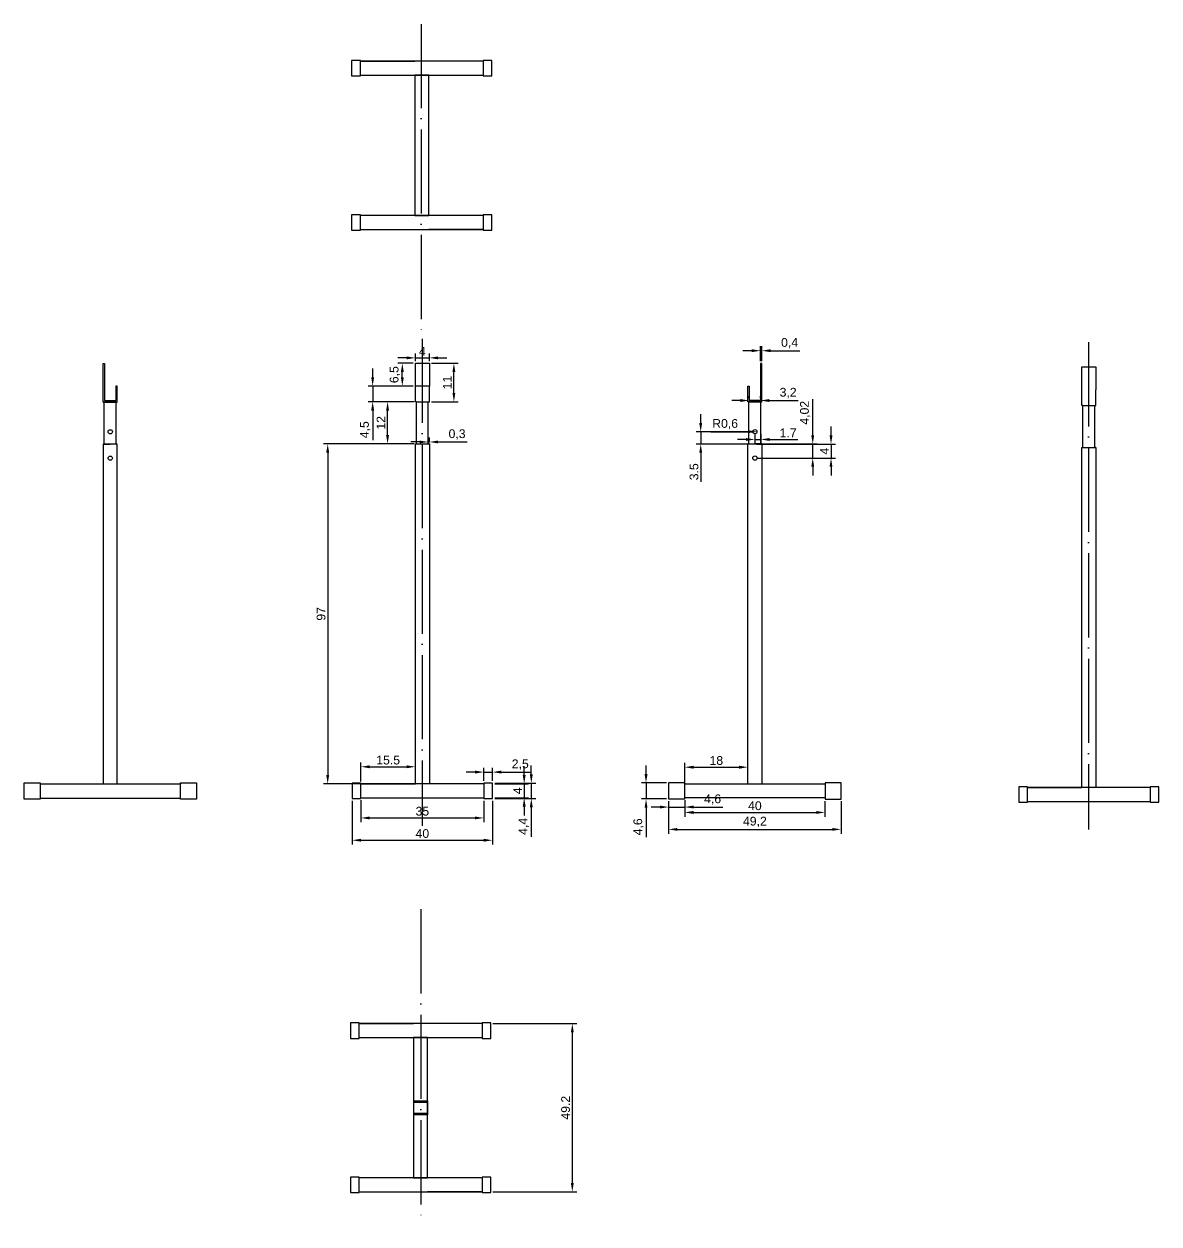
# Model space of a CAD drawing. Header units: millimetres. Extents: x 1691 to 2518, y 681 to 1261.
# Drawn here: x 1690.8 to 2014.5, y 731.5 to 1073.9 of the extents above; entities that cross this region are included whole.
import ezdxf

# ---------------------------------------------------------------- set-up
doc = ezdxf.new("R2010")
doc.units = ezdxf.units.MM
doc.linetypes.add('ACAD_ISO04W100', pattern=[30, 24, -3, 0, -3])
doc.styles.get("Standard").update_dxf_attribs({"font": 'arial.ttf'})
doc.dimstyles.new('ISO-25', dxfattribs={"dimtxt": 2.5, "dimasz": 2.5, "dimexe": 1.25, "dimexo": 0.625, "dimtad": 1, "dimtxsty": 'Standard', "dimcen": 2.5, "dimadec": 0, "dimazin": 0, "dimtfac": 1, "dimtmove": 0, "dimatfit": 3, "dimfxl": 1, "dimarcsym": 0})

# ---------------------------------------------------------------- blocks, each defined once
blk = doc.blocks.new('*D51')
at = {"color": 0, "lineweight": -2, "transparency": 16777216}
for p, q in [((1786.88, 852.44), (1786.88, 846.09)), ((1821.89, 852.24), (1821.89, 846.09)), ((1789.38, 847.34), (1819.39, 847.34))]:
    blk.add_line(p, q, dxfattribs=at)
at = {"color": 0, "transparency": 16777216}
for points in [[(1789.38, 847.75), (1789.38, 846.92), (1786.88, 847.34)], [(1819.39, 847.75), (1819.39, 846.92), (1821.89, 847.34)]]:
    blk.add_solid(points, dxfattribs=at)
at = {"layer": 'Defpoints', "color": 0, "transparency": 16777216}
for p in [(1786.88, 853.07), (1821.89, 852.87), (1821.89, 847.34)]:
    blk.add_point(p, dxfattribs=at)
at = {"color": 0, "transparency": 16777216, "insert": (1804.39, 849.24), "char_height": 2.5, "attachment_point": 5}
blk.add_mtext('35', dxfattribs=at)
blk = doc.blocks.new('*D52')
at = {"color": 0, "lineweight": -2, "transparency": 16777216}
for p, q in [((1819.39, 860.42), (1816.89, 860.42)), ((1821.89, 857.89), (1821.89, 861.67)), ((1821.89, 860.42), (1824.39, 860.42)), ((1824.39, 857.89), (1824.39, 861.67)), ((1826.89, 860.42), (1835.25, 860.42))]:
    blk.add_line(p, q, dxfattribs=at)
at = {"color": 0, "transparency": 16777216}
for points in [[(1819.39, 860.84), (1819.39, 860), (1821.89, 860.42)], [(1826.89, 860.84), (1826.89, 860), (1824.39, 860.42)]]:
    blk.add_solid(points, dxfattribs=at)
at = {"layer": 'Defpoints', "color": 0, "transparency": 16777216}
for p in [(1824.39, 860.42), (1821.89, 857.27), (1824.39, 857.27)]:
    blk.add_point(p, dxfattribs=at)
at = {"color": 0, "transparency": 16777216, "insert": (1832.32, 862.55), "char_height": 2.5, "attachment_point": 5}
blk.add_mtext('2,5', dxfattribs=at)
blk = doc.blocks.new('*D53')
at = {"color": 0, "lineweight": -2, "transparency": 16777216}
for p, q in [((1784.38, 852.24), (1784.38, 839.72)), ((1824.39, 852.24), (1824.39, 839.72)), ((1786.88, 840.97), (1821.89, 840.97))]:
    blk.add_line(p, q, dxfattribs=at)
at = {"color": 0, "transparency": 16777216}
for points in [[(1786.88, 841.39), (1786.88, 840.56), (1784.38, 840.97)], [(1821.89, 841.39), (1821.89, 840.56), (1824.39, 840.97)]]:
    blk.add_solid(points, dxfattribs=at)
at = {"layer": 'Defpoints', "color": 0, "transparency": 16777216}
for p in [(1784.38, 852.87), (1824.39, 852.87), (1824.39, 840.97)]:
    blk.add_point(p, dxfattribs=at)
at = {"color": 0, "transparency": 16777216, "insert": (1804.39, 842.87), "char_height": 2.5, "attachment_point": 5}
blk.add_mtext('40', dxfattribs=at)
blk = doc.blocks.new('*D54')
at = {"color": 0, "lineweight": -2, "transparency": 16777216}
for p, q in [((1833.43, 859.57), (1833.43, 862.07)), ((1825.02, 857.07), (1834.68, 857.07)), ((1833.43, 857.07), (1833.43, 853.07)), ((1825.02, 853.07), (1834.68, 853.07)), ((1833.43, 850.57), (1833.43, 848.07))]:
    blk.add_line(p, q, dxfattribs=at)
at = {"color": 0, "transparency": 16777216}
for points in [[(1833.02, 859.57), (1833.85, 859.57), (1833.43, 857.07)], [(1833.02, 850.57), (1833.85, 850.57), (1833.43, 853.07)]]:
    blk.add_solid(points, dxfattribs=at)
at = {"layer": 'Defpoints', "color": 0, "transparency": 16777216}
for p in [(1824.39, 857.07), (1824.39, 853.07), (1833.43, 853.07)]:
    blk.add_point(p, dxfattribs=at)
at = {"color": 0, "transparency": 16777216, "insert": (1831.56, 855.07), "char_height": 2.5, "attachment_point": 5, "rotation": 90}
blk.add_mtext('4', dxfattribs=at)
blk = doc.blocks.new('*D55')
at = {"color": 0, "lineweight": -2, "transparency": 16777216}
for p, q in [((1835.46, 859.77), (1835.46, 862.27)), ((1825.02, 857.27), (1836.71, 857.27)), ((1835.46, 857.27), (1835.46, 852.87)), ((1825.02, 852.87), (1836.71, 852.87)), ((1835.46, 850.37), (1835.46, 841.98))]:
    blk.add_line(p, q, dxfattribs=at)
at = {"color": 0, "transparency": 16777216}
for points in [[(1835.05, 859.77), (1835.88, 859.77), (1835.46, 857.27)], [(1835.05, 850.37), (1835.88, 850.37), (1835.46, 852.87)]]:
    blk.add_solid(points, dxfattribs=at)
at = {"layer": 'Defpoints', "color": 0, "transparency": 16777216}
for p in [(1824.39, 857.27), (1824.39, 852.87), (1835.46, 852.87)]:
    blk.add_point(p, dxfattribs=at)
at = {"color": 0, "transparency": 16777216, "insert": (1833.34, 844.92), "char_height": 2.5, "attachment_point": 5, "rotation": 90}
blk.add_mtext('4,4', dxfattribs=at)
blk = doc.blocks.new('*D56')
at = {"color": 0, "lineweight": -2, "transparency": 16777216}
for p, q in [((1801.77, 954.07), (1776.15, 954.07)), ((1777.4, 951.57), (1777.4, 859.57)), ((1801.77, 857.07), (1776.15, 857.07))]:
    blk.add_line(p, q, dxfattribs=at)
at = {"color": 0, "transparency": 16777216}
for points in [[(1776.98, 951.57), (1777.81, 951.57), (1777.4, 954.07)], [(1776.98, 859.57), (1777.81, 859.57), (1777.4, 857.07)]]:
    blk.add_solid(points, dxfattribs=at)
at = {"layer": 'Defpoints', "color": 0, "transparency": 16777216}
for p in [(1802.39, 954.07), (1777.4, 857.07), (1802.39, 857.07)]:
    blk.add_point(p, dxfattribs=at)
at = {"color": 0, "transparency": 16777216, "insert": (1775.5, 905.57), "char_height": 2.5, "attachment_point": 5, "rotation": 90}
blk.add_mtext('97', dxfattribs=at)
blk = doc.blocks.new('*D57')
at = {"color": 0, "lineweight": -2, "transparency": 16777216}
for p, q in [((1806.09, 954.69), (1806.09, 955.86)), ((1806.39, 954.69), (1806.39, 955.86)), ((1803.59, 954.61), (1801.09, 954.61)), ((1806.09, 954.61), (1806.39, 954.61)), ((1808.89, 954.61), (1817.19, 954.61))]:
    blk.add_line(p, q, dxfattribs=at)
at = {"color": 0, "transparency": 16777216}
for points in [[(1803.59, 955.03), (1803.59, 954.2), (1806.09, 954.61)], [(1808.89, 955.03), (1808.89, 954.2), (1806.39, 954.61)]]:
    blk.add_solid(points, dxfattribs=at)
at = {"layer": 'Defpoints', "color": 0, "transparency": 16777216}
for p in [(1806.09, 954.07), (1806.39, 954.61), (1806.39, 954.07)]:
    blk.add_point(p, dxfattribs=at)
at = {"color": 0, "transparency": 16777216, "insert": (1814.29, 956.74), "char_height": 2.5, "attachment_point": 5}
blk.add_mtext('0,3', dxfattribs=at)
blk = doc.blocks.new('*D58')
at = {"color": 0, "lineweight": -2, "transparency": 16777216}
for p, q in [((1802.07, 966.07), (1793.23, 966.07)), ((1794.48, 956.57), (1794.48, 963.57)), ((1802.07, 954.07), (1793.23, 954.07))]:
    blk.add_line(p, q, dxfattribs=at)
at = {"color": 0, "transparency": 16777216}
for points in [[(1794.06, 963.57), (1794.89, 963.57), (1794.48, 966.07)], [(1794.06, 956.57), (1794.89, 956.57), (1794.48, 954.07)]]:
    blk.add_solid(points, dxfattribs=at)
at = {"layer": 'Defpoints', "color": 0, "transparency": 16777216}
for p in [(1794.48, 966.07), (1802.69, 966.07), (1802.69, 954.07)]:
    blk.add_point(p, dxfattribs=at)
at = {"color": 0, "transparency": 16777216, "insert": (1792.6, 960.07), "char_height": 2.5, "attachment_point": 5, "rotation": 90}
blk.add_mtext('12', dxfattribs=at)
blk = doc.blocks.new('*D59')
at = {"color": 0, "lineweight": -2, "transparency": 16777216}
for p, q in [((1790.22, 973.07), (1790.22, 975.57)), ((1801.77, 970.57), (1788.97, 970.57)), ((1790.22, 970.57), (1790.22, 966.07)), ((1801.77, 966.07), (1788.97, 966.07)), ((1790.22, 963.57), (1790.22, 955.15))]:
    blk.add_line(p, q, dxfattribs=at)
at = {"color": 0, "transparency": 16777216}
for points in [[(1789.8, 973.07), (1790.64, 973.07), (1790.22, 970.57)], [(1789.8, 963.57), (1790.64, 963.57), (1790.22, 966.07)]]:
    blk.add_solid(points, dxfattribs=at)
at = {"layer": 'Defpoints', "color": 0, "transparency": 16777216}
for p in [(1802.39, 970.57), (1790.22, 966.07), (1802.39, 966.07)]:
    blk.add_point(p, dxfattribs=at)
at = {"color": 0, "transparency": 16777216, "insert": (1788.1, 958.11), "char_height": 2.5, "attachment_point": 5, "rotation": 90}
blk.add_mtext('4,5', dxfattribs=at)
blk = doc.blocks.new('*D60')
at = {"color": 0, "lineweight": -2, "transparency": 16777216}
for p, q in [((1801.77, 977.07), (1797.43, 977.07)), ((1798.68, 973.07), (1798.68, 974.57)), ((1801.77, 970.57), (1797.43, 970.57))]:
    blk.add_line(p, q, dxfattribs=at)
at = {"color": 0, "transparency": 16777216}
for points in [[(1798.27, 974.57), (1799.1, 974.57), (1798.68, 977.07)], [(1798.27, 973.07), (1799.1, 973.07), (1798.68, 970.57)]]:
    blk.add_solid(points, dxfattribs=at)
at = {"layer": 'Defpoints', "color": 0, "transparency": 16777216}
for p in [(1798.68, 977.07), (1802.39, 977.07), (1802.39, 970.57)]:
    blk.add_point(p, dxfattribs=at)
at = {"color": 0, "transparency": 16777216, "insert": (1796.56, 973.82), "char_height": 2.5, "attachment_point": 5, "rotation": 90}
blk.add_mtext('6,5', dxfattribs=at)
blk = doc.blocks.new('*D61')
at = {"color": 0, "lineweight": -2, "transparency": 16777216}
for p, q in [((1802.39, 977.69), (1802.39, 979.85)), ((1806.39, 977.69), (1806.39, 979.85)), ((1799.89, 978.6), (1797.39, 978.6)), ((1802.39, 978.6), (1806.39, 978.6)), ((1808.89, 978.6), (1811.39, 978.6))]:
    blk.add_line(p, q, dxfattribs=at)
at = {"color": 0, "transparency": 16777216}
for points in [[(1799.89, 979.02), (1799.89, 978.19), (1802.39, 978.6)], [(1808.89, 979.02), (1808.89, 978.19), (1806.39, 978.6)]]:
    blk.add_solid(points, dxfattribs=at)
at = {"layer": 'Defpoints', "color": 0, "transparency": 16777216}
for p in [(1802.39, 977.07), (1806.39, 978.6), (1806.39, 977.07)]:
    blk.add_point(p, dxfattribs=at)
at = {"color": 0, "transparency": 16777216, "insert": (1804.39, 980.48), "char_height": 2.5, "attachment_point": 5}
blk.add_mtext('4', dxfattribs=at)
blk = doc.blocks.new('*D62')
at = {"color": 0, "lineweight": -2, "transparency": 16777216}
for p, q in [((1879.23, 852.42), (1879.23, 847.65)), ((1919.23, 852.11), (1919.23, 847.65)), ((1881.73, 848.9), (1916.73, 848.9))]:
    blk.add_line(p, q, dxfattribs=at)
at = {"color": 0, "transparency": 16777216}
for points in [[(1881.73, 849.32), (1881.73, 848.49), (1879.23, 848.9)], [(1916.73, 849.32), (1916.73, 848.49), (1919.23, 848.9)]]:
    blk.add_solid(points, dxfattribs=at)
at = {"layer": 'Defpoints', "color": 0, "transparency": 16777216}
for p in [(1879.23, 853.04), (1919.23, 852.74), (1919.23, 848.9)]:
    blk.add_point(p, dxfattribs=at)
at = {"color": 0, "transparency": 16777216, "insert": (1899.23, 850.8), "char_height": 2.5, "attachment_point": 5}
blk.add_mtext('40', dxfattribs=at)
blk = doc.blocks.new('*D63')
at = {"color": 0, "lineweight": -2, "transparency": 16777216}
for p, q in [((1874.63, 852.12), (1874.63, 842.82)), ((1923.83, 852.11), (1923.83, 842.82)), ((1877.13, 844.07), (1921.33, 844.07))]:
    blk.add_line(p, q, dxfattribs=at)
at = {"color": 0, "transparency": 16777216}
for points in [[(1877.13, 844.48), (1877.13, 843.65), (1874.63, 844.07)], [(1921.33, 844.48), (1921.33, 843.65), (1923.83, 844.07)]]:
    blk.add_solid(points, dxfattribs=at)
at = {"layer": 'Defpoints', "color": 0, "transparency": 16777216}
for p in [(1874.63, 852.74), (1923.83, 852.74), (1923.83, 844.07)]:
    blk.add_point(p, dxfattribs=at)
at = {"color": 0, "transparency": 16777216, "insert": (1899.23, 846.19), "char_height": 2.5, "attachment_point": 5}
blk.add_mtext('49,2', dxfattribs=at)
blk = doc.blocks.new('*D64')
at = {"color": 0, "lineweight": -2, "transparency": 16777216}
for p, q in [((1872.13, 850.44), (1869.63, 850.44)), ((1874.63, 852.12), (1874.63, 849.19)), ((1874.63, 850.44), (1879.23, 850.44)), ((1879.23, 852.12), (1879.23, 849.19)), ((1881.73, 850.44), (1890.13, 850.44))]:
    blk.add_line(p, q, dxfattribs=at)
at = {"color": 0, "transparency": 16777216}
for points in [[(1872.13, 850.86), (1872.13, 850.03), (1874.63, 850.44)], [(1881.73, 850.86), (1881.73, 850.03), (1879.23, 850.44)]]:
    blk.add_solid(points, dxfattribs=at)
at = {"layer": 'Defpoints', "color": 0, "transparency": 16777216}
for p in [(1874.63, 852.74), (1879.23, 852.74), (1879.23, 850.44)]:
    blk.add_point(p, dxfattribs=at)
at = {"color": 0, "transparency": 16777216, "insert": (1887.18, 852.57), "char_height": 2.5, "attachment_point": 5}
blk.add_mtext('4,6', dxfattribs=at)
blk = doc.blocks.new('*D65')
at = {"color": 0, "lineweight": -2, "transparency": 16777216}
for p, q in [((1868.19, 859.84), (1868.19, 862.34)), ((1874.01, 857.34), (1866.94, 857.34)), ((1868.19, 857.34), (1868.19, 852.74)), ((1874.01, 852.74), (1866.94, 852.74)), ((1868.19, 850.24), (1868.19, 841.84))]:
    blk.add_line(p, q, dxfattribs=at)
at = {"color": 0, "transparency": 16777216}
for points in [[(1867.78, 859.84), (1868.61, 859.84), (1868.19, 857.34)], [(1867.78, 850.24), (1868.61, 850.24), (1868.19, 852.74)]]:
    blk.add_solid(points, dxfattribs=at)
at = {"layer": 'Defpoints', "color": 0, "transparency": 16777216}
for p in [(1874.63, 857.34), (1868.19, 852.74), (1874.63, 852.74)]:
    blk.add_point(p, dxfattribs=at)
at = {"color": 0, "transparency": 16777216, "insert": (1866.07, 844.79), "char_height": 2.5, "attachment_point": 5, "rotation": 90}
blk.add_mtext('4,6', dxfattribs=at)
blk = doc.blocks.new('*D66')
at = {"color": 0, "lineweight": -2, "transparency": 16777216}
for p, q in [((1786.88, 857.69), (1786.88, 863.18)), ((1802.39, 857.69), (1802.39, 863.18)), ((1789.38, 861.93), (1799.89, 861.93))]:
    blk.add_line(p, q, dxfattribs=at)
at = {"color": 0, "transparency": 16777216}
for points in [[(1789.38, 862.35), (1789.38, 861.51), (1786.88, 861.93)], [(1799.89, 862.35), (1799.89, 861.51), (1802.39, 861.93)]]:
    blk.add_solid(points, dxfattribs=at)
at = {"layer": 'Defpoints', "color": 0, "transparency": 16777216}
for p in [(1802.39, 861.93), (1786.88, 857.07), (1802.39, 857.07)]:
    blk.add_point(p, dxfattribs=at)
at = {"color": 0, "transparency": 16777216, "insert": (1794.64, 863.83), "char_height": 2.5, "attachment_point": 5}
blk.add_mtext('15.5', dxfattribs=at)
blk = doc.blocks.new('*D67')
at = {"color": 0, "lineweight": -2, "transparency": 16777216}
for p, q in [((1879.23, 857.67), (1879.23, 863.06)), ((1897.23, 857.67), (1897.23, 863.06)), ((1881.73, 861.81), (1894.73, 861.81))]:
    blk.add_line(p, q, dxfattribs=at)
at = {"color": 0, "transparency": 16777216}
for points in [[(1881.73, 862.23), (1881.73, 861.39), (1879.23, 861.81)], [(1894.73, 862.23), (1894.73, 861.39), (1897.23, 861.81)]]:
    blk.add_solid(points, dxfattribs=at)
at = {"layer": 'Defpoints', "color": 0, "transparency": 16777216}
for p in [(1897.23, 861.81), (1879.23, 857.04), (1897.23, 857.04)]:
    blk.add_point(p, dxfattribs=at)
at = {"color": 0, "transparency": 16777216, "insert": (1888.23, 863.71), "char_height": 2.5, "attachment_point": 5}
blk.add_mtext('18', dxfattribs=at)
blk = doc.blocks.new('*D68')
at = {"color": 0, "lineweight": -2, "transparency": 16777216}
for p, q in [((1898.33, 980.66), (1895.83, 980.66)), ((1900.83, 977.67), (1900.83, 981.91)), ((1900.83, 980.66), (1901.23, 980.66)), ((1901.23, 977.67), (1901.23, 981.91)), ((1903.73, 980.66), (1912.02, 980.66))]:
    blk.add_line(p, q, dxfattribs=at)
at = {"color": 0, "transparency": 16777216}
for points in [[(1898.33, 981.08), (1898.33, 980.24), (1900.83, 980.66)], [(1903.73, 981.08), (1903.73, 980.24), (1901.23, 980.66)]]:
    blk.add_solid(points, dxfattribs=at)
at = {"layer": 'Defpoints', "color": 0, "transparency": 16777216}
for p in [(1901.23, 980.66), (1900.83, 977.04), (1901.23, 977.04)]:
    blk.add_point(p, dxfattribs=at)
at = {"color": 0, "transparency": 16777216, "insert": (1909.13, 982.79), "char_height": 2.5, "attachment_point": 5}
blk.add_mtext('0,4', dxfattribs=at)
blk = doc.blocks.new('*D69')
at = {"color": 0, "lineweight": -2, "transparency": 16777216}
for p, q in [((1807.02, 977.07), (1814.64, 977.07)), ((1813.39, 968.57), (1813.39, 974.57)), ((1807.02, 966.07), (1814.64, 966.07))]:
    blk.add_line(p, q, dxfattribs=at)
at = {"color": 0, "transparency": 16777216}
for points in [[(1812.97, 974.57), (1813.8, 974.57), (1813.39, 977.07)], [(1812.97, 968.57), (1813.8, 968.57), (1813.39, 966.07)]]:
    blk.add_solid(points, dxfattribs=at)
at = {"layer": 'Defpoints', "color": 0, "transparency": 16777216}
for p in [(1806.39, 977.07), (1813.39, 977.07), (1806.39, 966.07)]:
    blk.add_point(p, dxfattribs=at)
at = {"color": 0, "transparency": 16777216, "insert": (1811.51, 971.57), "char_height": 2.5, "attachment_point": 5, "rotation": 90}
blk.add_mtext('11', dxfattribs=at)
blk = doc.blocks.new('*D70')
at = {"color": 0, "lineweight": -2, "transparency": 16777216}
blk.add_line((1886.64, 957.54), (1897.33, 957.54), dxfattribs=at)
at = {"color": 0, "transparency": 16777216}
blk.add_solid([(1897.33, 957.96), (1897.33, 957.13), (1899.83, 957.54)], dxfattribs=at)
at = {"layer": 'Defpoints', "color": 0, "transparency": 16777216}
for p in [(1899.23, 957.54), (1899.83, 957.54)]:
    blk.add_point(p, dxfattribs=at)
at = {"color": 0, "transparency": 16777216, "insert": (1890.74, 959.67), "char_height": 2.5, "attachment_point": 5, "rotation": 359.9847}
blk.add_mtext('R0,6', dxfattribs=at)
blk = doc.blocks.new('*D71')
at = {"color": 0, "lineweight": -2, "transparency": 16777216}
for p, q in [((1895.13, 966.44), (1892.63, 966.44)), ((1897.63, 967.07), (1897.63, 967.69)), ((1897.63, 966.44), (1900.83, 966.44)), ((1900.83, 967.07), (1900.83, 967.69)), ((1903.33, 966.44), (1911.61, 966.44))]:
    blk.add_line(p, q, dxfattribs=at)
at = {"color": 0, "transparency": 16777216}
for points in [[(1895.13, 966.86), (1895.13, 966.02), (1897.63, 966.44)], [(1903.33, 966.86), (1903.33, 966.02), (1900.83, 966.44)]]:
    blk.add_solid(points, dxfattribs=at)
at = {"layer": 'Defpoints', "color": 0, "transparency": 16777216}
for p in [(1897.63, 966.44), (1900.83, 966.44), (1900.83, 966.44)]:
    blk.add_point(p, dxfattribs=at)
at = {"color": 0, "transparency": 16777216, "insert": (1908.72, 968.57), "char_height": 2.5, "attachment_point": 5}
blk.add_mtext('3,2', dxfattribs=at)
blk = doc.blocks.new('*D72')
at = {"color": 0, "lineweight": -2, "transparency": 16777216}
for p, q in [((1915.73, 956.54), (1915.73, 966.86)), ((1899.86, 954.04), (1916.98, 954.04)), ((1915.73, 950.02), (1915.73, 954.04)), ((1899.86, 950.02), (1916.98, 950.02)), ((1915.73, 947.52), (1915.73, 945.02))]:
    blk.add_line(p, q, dxfattribs=at)
at = {"color": 0, "transparency": 16777216}
for points in [[(1915.31, 956.54), (1916.15, 956.54), (1915.73, 954.04)], [(1915.31, 947.52), (1916.15, 947.52), (1915.73, 950.02)]]:
    blk.add_solid(points, dxfattribs=at)
at = {"layer": 'Defpoints', "color": 0, "transparency": 16777216}
for p in [(1899.23, 954.04), (1915.73, 954.04), (1899.23, 950.02)]:
    blk.add_point(p, dxfattribs=at)
at = {"color": 0, "transparency": 16777216, "insert": (1913.6, 962.95), "char_height": 2.5, "attachment_point": 5, "rotation": 90}
blk.add_mtext('4,02', dxfattribs=at)
blk = doc.blocks.new('*D73')
at = {"color": 0, "lineweight": -2, "transparency": 16777216}
for p, q in [((1883.78, 960.01), (1883.78, 962.51)), ((1898.61, 957.51), (1882.53, 957.51)), ((1883.78, 957.51), (1883.78, 954.02)), ((1898.61, 954.02), (1882.53, 954.02)), ((1883.78, 951.52), (1883.78, 943.2))]:
    blk.add_line(p, q, dxfattribs=at)
at = {"color": 0, "transparency": 16777216}
for points in [[(1883.36, 960.01), (1884.2, 960.01), (1883.78, 957.51)], [(1883.36, 951.52), (1884.2, 951.52), (1883.78, 954.02)]]:
    blk.add_solid(points, dxfattribs=at)
at = {"layer": 'Defpoints', "color": 0, "transparency": 16777216}
for p in [(1899.24, 957.51), (1883.78, 954.02), (1899.24, 954.02)]:
    blk.add_point(p, dxfattribs=at)
at = {"color": 0, "transparency": 16777216, "insert": (1881.88, 946.11), "char_height": 2.5, "attachment_point": 5, "rotation": 90}
blk.add_mtext('3.5', dxfattribs=at)
blk = doc.blocks.new('*D74')
at = {"color": 0, "lineweight": -2, "transparency": 16777216}
for p, q in [((1896.74, 955.33), (1894.24, 955.33)), ((1899.24, 956.9), (1899.24, 954.08)), ((1899.24, 955.33), (1900.92, 955.33)), ((1900.92, 956.9), (1900.92, 954.08)), ((1903.42, 955.33), (1911.49, 955.33))]:
    blk.add_line(p, q, dxfattribs=at)
at = {"color": 0, "transparency": 16777216}
for points in [[(1896.74, 955.74), (1896.74, 954.91), (1899.24, 955.33)], [(1903.42, 955.74), (1903.42, 954.91), (1900.92, 955.33)]]:
    blk.add_solid(points, dxfattribs=at)
at = {"layer": 'Defpoints', "color": 0, "transparency": 16777216}
for p in [(1899.24, 957.52), (1900.92, 957.52), (1900.92, 955.33)]:
    blk.add_point(p, dxfattribs=at)
at = {"color": 0, "transparency": 16777216, "insert": (1908.71, 957.21), "char_height": 2.5, "attachment_point": 5}
blk.add_mtext('1.7', dxfattribs=at)
blk = doc.blocks.new('*D75')
at = {"color": 0, "lineweight": -2, "transparency": 16777216}
for p, q in [((1920.95, 956.49), (1920.95, 958.99)), ((1899.83, 953.99), (1922.2, 953.99)), ((1920.95, 953.99), (1920.95, 950.02)), ((1899.83, 950.02), (1922.2, 950.02)), ((1920.95, 947.52), (1920.95, 945.02))]:
    blk.add_line(p, q, dxfattribs=at)
at = {"color": 0, "transparency": 16777216}
for points in [[(1920.53, 956.49), (1921.36, 956.49), (1920.95, 953.99)], [(1920.53, 947.52), (1921.36, 947.52), (1920.95, 950.02)]]:
    blk.add_solid(points, dxfattribs=at)
at = {"layer": 'Defpoints', "color": 0, "transparency": 16777216}
for p in [(1899.21, 953.99), (1899.21, 950.02), (1920.95, 950.02)]:
    blk.add_point(p, dxfattribs=at)
at = {"color": 0, "transparency": 16777216, "insert": (1919.07, 952), "char_height": 2.5, "attachment_point": 5, "rotation": 90}
blk.add_mtext('4', dxfattribs=at)
blk = doc.blocks.new('*D76')
at = {"color": 0, "lineweight": -2, "transparency": 16777216}
for p, q in [((1824.54, 788.64), (1848.41, 788.64)), ((1847.16, 786.14), (1847.16, 743.14)), ((1824.52, 740.64), (1848.41, 740.64))]:
    blk.add_line(p, q, dxfattribs=at)
at = {"color": 0, "transparency": 16777216}
for points in [[(1846.75, 786.14), (1847.58, 786.14), (1847.16, 788.64)], [(1846.75, 743.14), (1847.58, 743.14), (1847.16, 740.64)]]:
    blk.add_solid(points, dxfattribs=at)
at = {"layer": 'Defpoints', "color": 0, "transparency": 16777216}
for p in [(1823.91, 788.64), (1823.89, 740.64), (1847.16, 740.64)]:
    blk.add_point(p, dxfattribs=at)
at = {"color": 0, "transparency": 16777216, "insert": (1845.26, 764.64), "char_height": 2.5, "attachment_point": 5, "rotation": 90}
blk.add_mtext('49.2', dxfattribs=at)

msp = doc.modelspace()

# ---------------------------------------------------------------- linework, layer by layer
at = {"color": 152, "linetype": 'ACAD_ISO04W100', "true_color": 0x2776bb}
for p, q in [((1804.094, 1073.877), (1804.094, 984.078)), ((1804.116, 1008.77), (1804.116, 1008.77)), ((1804.315, 984.078), (1804.315, 845.044)), ((1994.414, 983.045), (1994.414, 844.012)), ((1803.971, 821.269), (1803.971, 731.47))]:
    msp.add_line(p, q, dxfattribs=at)
at = {"lineweight": 30}
for p, q in [((1786.72, 1063.44), (1784.22, 1063.44)), ((1784.22, 1063.44), (1784.22, 1059.04)), ((1784.228, 1063.24), (1784.228, 1059.24)), ((1786.72, 1063.24), (1786.72, 1063.44)), ((1821.728, 1063.24), (1786.72, 1063.24)), ((1786.72, 1063.24), (1802.228, 1063.24)), ((1786.72, 1059.24), (1786.72, 1063.24)), ((1824.228, 1063.44), (1821.728, 1063.44)), ((1821.728, 1063.44), (1821.728, 1059.04)), ((1824.228, 1063.24), (1824.228, 1063.44)), ((1824.228, 1059.24), (1824.228, 1063.24)), ((1784.22, 1059.04), (1786.72, 1059.04)), ((1786.72, 1059.24), (1821.728, 1059.24)), ((1786.72, 1059.04), (1786.72, 1059.24)), ((1786.72, 1059.24), (1802.22, 1059.24)), ((1802.22, 1059.24), (1802.22, 1019.24)), ((1806.22, 1059.24), (1802.22, 1059.24)), ((1802.22, 1059.24), (1802.22, 1019.24)), ((1806.22, 1019.24), (1806.22, 1059.24)), ((1806.22, 1019.24), (1806.22, 1059.24)), ((1821.728, 1059.04), (1824.228, 1059.04)), ((1824.228, 1059.04), (1824.228, 1059.24)), ((1786.711, 1019.44), (1784.211, 1019.44)), ((1784.211, 1019.44), (1784.211, 1019.24)), ((1784.211, 1019.24), (1784.211, 1015.24)), ((1786.711, 1015.04), (1786.711, 1019.44)), ((1821.72, 1019.24), (1786.711, 1019.24)), ((1802.22, 1019.24), (1806.22, 1019.24)), ((1821.72, 1019.24), (1806.22, 1019.24)), ((1824.22, 1019.44), (1821.72, 1019.44)), ((1821.72, 1019.44), (1821.72, 1019.24)), ((1821.72, 1019.24), (1821.72, 1015.24)), ((1824.211, 1015.24), (1824.211, 1019.24)), ((1824.22, 1015.04), (1824.22, 1019.44)), ((1784.211, 1015.24), (1784.211, 1015.04)), ((1784.211, 1015.04), (1786.711, 1015.04)), ((1786.711, 1015.24), (1821.72, 1015.24)), ((1821.72, 1015.24), (1806.211, 1015.24)), ((1821.72, 1015.24), (1821.72, 1015.04)), ((1821.72, 1015.04), (1824.22, 1015.04)), ((1713.376, 966.015), (1713.376, 977.015)), ((1713.376, 977.015), (1713.776, 977.015)), ((1713.776, 977.015), (1713.776, 966.415)), ((1802.392, 970.569), (1802.392, 977.069)), ((1802.392, 977.069), (1806.392, 977.069)), ((1806.392, 977.069), (1806.392, 970.569)), ((1901.233, 977.042), (1900.833, 977.042)), ((1900.833, 977.042), (1900.833, 966.442)), ((1901.233, 966.042), (1901.233, 977.042)), ((1992.491, 969.536), (1992.491, 976.036)), ((1992.491, 976.036), (1996.491, 976.036)), ((1996.491, 976.036), (1996.491, 969.536)), ((1717.376, 970.515), (1716.976, 970.515)), ((1716.976, 970.515), (1716.976, 966.415)), ((1717.376, 966.015), (1717.376, 970.515)), ((1802.392, 966.069), (1802.392, 970.569)), ((1806.392, 970.569), (1802.392, 970.569)), ((1806.392, 966.069), (1806.392, 970.569)), ((1897.233, 966.042), (1897.233, 970.542)), ((1897.233, 970.542), (1897.633, 970.542)), ((1897.633, 970.542), (1897.633, 966.442)), ((1992.491, 965.036), (1992.491, 969.536)), ((1996.491, 965.036), (1996.491, 969.536)), ((1713.676, 966.015), (1713.376, 966.015)), ((1713.376, 966.015), (1717.076, 966.015)), ((1713.676, 954.015), (1713.676, 966.015)), ((1717.076, 966.015), (1713.676, 966.015)), ((1713.776, 966.415), (1716.976, 966.415)), ((1717.076, 954.015), (1717.076, 966.015)), ((1717.076, 966.015), (1717.376, 966.015)), ((1802.692, 966.069), (1802.392, 966.069)), ((1802.692, 954.069), (1802.692, 966.069)), ((1802.692, 966.069), (1806.092, 966.069)), ((1806.092, 954.069), (1806.092, 966.069)), ((1806.092, 966.069), (1806.392, 966.069)), ((1897.533, 966.042), (1897.233, 966.042)), ((1897.533, 954.042), (1897.533, 966.042)), ((1897.533, 966.042), (1900.933, 966.042)), ((1901.233, 966.042), (1897.533, 966.042)), ((1900.833, 966.442), (1897.633, 966.442)), ((1900.933, 954.042), (1900.933, 966.042)), ((1900.933, 966.042), (1901.233, 966.042)), ((1992.791, 965.036), (1992.491, 965.036)), ((1992.791, 953.036), (1992.791, 965.036)), ((1992.791, 965.036), (1996.191, 965.036)), ((1996.191, 953.036), (1996.191, 965.036)), ((1996.191, 965.036), (1996.491, 965.036)), ((1717.376, 954.015), (1713.376, 954.015)), ((1713.376, 954.015), (1713.376, 857.015)), ((1713.376, 954.015), (1713.676, 954.015)), ((1713.376, 954.015), (1715.376, 954.015)), ((1717.376, 954.015), (1717.076, 954.015)), ((1717.376, 857.015), (1717.376, 954.015)), ((1802.392, 857.069), (1802.392, 954.069)), ((1802.392, 954.069), (1806.392, 954.069)), ((1802.392, 954.069), (1802.692, 954.069)), ((1806.392, 954.069), (1806.092, 954.069)), ((1806.392, 954.069), (1806.392, 857.069)), ((1897.233, 857.042), (1897.233, 954.042)), ((1897.233, 954.042), (1901.233, 954.042)), ((1897.233, 954.042), (1897.533, 954.042)), ((1901.233, 954.042), (1899.233, 954.042)), ((1901.233, 954.042), (1900.933, 954.042)), ((1901.233, 954.042), (1901.233, 857.042)), ((1992.491, 856.036), (1992.491, 953.036)), ((1992.491, 953.036), (1996.491, 953.036)), ((1992.491, 953.036), (1992.791, 953.036)), ((1996.491, 953.036), (1996.191, 953.036)), ((1996.491, 953.036), (1996.491, 856.036)), ((1690.776, 852.711), (1690.776, 857.311)), ((1690.776, 857.311), (1695.376, 857.311)), ((1695.376, 857.311), (1695.376, 852.711)), ((1695.376, 857.041), (1695.376, 853.041)), ((1735.376, 857.015), (1695.376, 857.015)), ((1735.376, 857.015), (1717.376, 857.015)), ((1735.376, 852.715), (1735.376, 857.315)), ((1735.376, 857.315), (1739.976, 857.315)), ((1735.376, 857.315), (1735.376, 857.015)), ((1739.976, 857.315), (1739.976, 852.715)), ((1786.883, 857.269), (1784.383, 857.269)), ((1784.383, 857.269), (1784.383, 852.869)), ((1784.392, 857.069), (1784.392, 853.069)), ((1786.883, 857.069), (1786.883, 857.269)), ((1821.892, 857.069), (1786.883, 857.069)), ((1786.883, 857.069), (1802.392, 857.069)), ((1786.883, 853.069), (1786.883, 857.069)), ((1824.392, 857.269), (1821.892, 857.269)), ((1821.892, 857.269), (1821.892, 852.869)), ((1824.392, 857.069), (1824.392, 857.269)), ((1824.392, 853.069), (1824.392, 857.069)), ((1879.233, 857.342), (1874.633, 857.342)), ((1874.633, 857.342), (1874.633, 852.742)), ((1879.233, 852.742), (1879.233, 857.342)), ((1879.233, 857.342), (1879.233, 857.042)), ((1879.233, 857.042), (1919.233, 857.042)), ((1879.233, 857.042), (1897.233, 857.042)), ((1923.833, 857.338), (1919.233, 857.338)), ((1919.233, 857.338), (1919.233, 852.738)), ((1919.233, 857.067), (1919.233, 853.067)), ((1923.833, 852.738), (1923.833, 857.338)), ((1976.983, 856.236), (1974.483, 856.236)), ((1974.483, 856.236), (1974.483, 851.836)), ((1974.491, 856.036), (1974.491, 852.036)), ((1976.983, 856.036), (1976.983, 856.236)), ((2011.991, 856.036), (1976.983, 856.036)), ((1976.983, 856.036), (1992.491, 856.036)), ((1976.983, 852.036), (1976.983, 856.036)), ((2014.491, 856.236), (2011.991, 856.236)), ((2011.991, 856.236), (2011.991, 851.836)), ((2014.491, 856.036), (2014.491, 856.236)), ((2014.491, 852.036), (2014.491, 856.036)), ((1695.376, 852.711), (1690.776, 852.711)), ((1695.376, 853.015), (1735.376, 853.015)), ((1739.976, 852.715), (1735.376, 852.715)), ((1784.383, 852.869), (1786.883, 852.869)), ((1786.883, 853.069), (1821.892, 853.069)), ((1786.883, 852.869), (1786.883, 853.069)), ((1821.892, 852.869), (1824.392, 852.869)), ((1824.392, 852.869), (1824.392, 853.069)), ((1874.633, 852.742), (1879.233, 852.742)), ((1919.233, 853.042), (1879.233, 853.042)), ((1919.233, 852.738), (1923.833, 852.738)), ((1974.483, 851.836), (1976.983, 851.836)), ((1976.983, 852.036), (2011.991, 852.036)), ((1976.983, 851.836), (1976.983, 852.036)), ((2011.991, 851.836), (2014.491, 851.836)), ((2014.491, 851.836), (2014.491, 852.036)), ((1786.403, 788.839), (1783.903, 788.839)), ((1783.903, 788.839), (1783.903, 784.439)), ((1783.912, 788.639), (1783.912, 784.639)), ((1786.403, 788.639), (1786.403, 788.839)), ((1821.412, 788.639), (1786.403, 788.639)), ((1786.403, 788.639), (1801.912, 788.639)), ((1786.403, 784.639), (1786.403, 788.639)), ((1823.912, 788.839), (1821.412, 788.839)), ((1821.412, 788.839), (1821.412, 784.439)), ((1823.912, 788.639), (1823.912, 788.839)), ((1823.912, 784.639), (1823.912, 788.639)), ((1783.903, 784.439), (1786.403, 784.439)), ((1786.403, 784.639), (1821.412, 784.639)), ((1786.403, 784.439), (1786.403, 784.639)), ((1786.403, 784.639), (1801.903, 784.639)), ((1801.903, 784.639), (1801.903, 744.639)), ((1805.903, 784.639), (1801.903, 784.639)), ((1801.903, 784.639), (1801.903, 744.639)), ((1801.903, 784.639), (1801.903, 766.639)), ((1805.903, 744.639), (1805.903, 784.639)), ((1805.903, 744.639), (1805.903, 784.639)), ((1821.412, 784.439), (1823.912, 784.439)), ((1823.912, 784.439), (1823.912, 784.639)), ((1801.903, 766.639), (1805.903, 766.639)), ((1801.903, 766.639), (1801.903, 766.239)), ((1801.903, 766.239), (1805.903, 766.239)), ((1805.903, 766.639), (1805.903, 762.639)), ((1805.903, 763.039), (1801.903, 763.039)), ((1801.903, 763.039), (1801.903, 762.639)), ((1805.903, 762.639), (1801.903, 762.639)), ((1805.903, 762.639), (1805.903, 763.039)), ((1786.394, 744.839), (1783.894, 744.839)), ((1783.894, 744.839), (1783.894, 744.639)), ((1783.894, 744.639), (1783.894, 740.639)), ((1786.394, 740.439), (1786.394, 744.839)), ((1821.403, 744.639), (1786.394, 744.639)), ((1801.903, 744.639), (1805.903, 744.639)), ((1821.403, 744.639), (1805.903, 744.639)), ((1823.903, 744.839), (1821.403, 744.839)), ((1821.403, 744.839), (1821.403, 744.639)), ((1821.403, 744.639), (1821.403, 740.639)), ((1823.894, 740.639), (1823.894, 744.639)), ((1823.903, 740.439), (1823.903, 744.839)), ((1783.894, 740.639), (1783.894, 740.439)), ((1783.894, 740.439), (1786.394, 740.439)), ((1786.394, 740.639), (1821.403, 740.639)), ((1821.403, 740.639), (1805.894, 740.639)), ((1821.403, 740.639), (1821.403, 740.439)), ((1821.403, 740.439), (1823.903, 740.439))]:
    msp.add_line(p, q, dxfattribs=at)
for centre in [(1715.376, 957.515), (1899.233, 957.542), (1715.378, 949.994), (1899.232, 950.02)]:
    msp.add_circle(centre, 0.6, dxfattribs=at)

# ---------------------------------------------------------------- dimensions: what is measured, and where the dimension line sits
at = {"color": 30, "true_color": 0xf26722}
for base, p1, p2, picture, middle in [((1901.233, 980.659), (1900.833, 977.042), (1901.233, 977.042), '*D68', (1909.128, 982.787)), ((1806.392, 978.605), (1802.392, 977.069), (1806.392, 977.069), '*D61', (1804.392, 980.48)), ((1900.833, 966.442), (1897.633, 966.442), (1900.833, 966.442), '*D71', (1908.72, 968.569)), ((1806.392, 954.614), (1806.092, 954.069), (1806.392, 954.069), '*D57', (1814.293, 956.741)), ((1824.392, 860.421), (1821.892, 857.269), (1824.392, 857.269), '*D52', (1832.323, 862.549)), ((1897.233, 861.809), (1879.233, 857.042), (1897.233, 857.042), '*D67', (1888.233, 863.71)), ((1879.233, 850.442), (1874.633, 852.742), (1879.233, 852.742), '*D64', (1887.183, 852.57)), ((1923.833, 844.066), (1874.633, 852.742), (1923.833, 852.738), '*D63', (1899.233, 846.194)), ((1919.233, 848.903), (1879.233, 853.042), (1919.233, 852.738), '*D62', (1899.233, 850.804))]:
    dim = msp.add_linear_dim(base=base, p1=p1, p2=p2, dimstyle='ISO-25', dxfattribs=at)
    dim.commit()
    dim.dimension.update_dxf_attribs({"geometry": picture, "text_midpoint": middle})
for base, p1, p2, picture, middle in [((1798.683, 977.069), (1802.392, 970.569), (1802.392, 977.069), '*D60', (1796.555, 973.819)), ((1813.388, 977.069), (1806.392, 966.069), (1806.392, 977.069), '*D69', (1811.508, 971.569)), ((1790.222, 966.069), (1802.392, 970.569), (1802.392, 966.069), '*D59', (1788.099, 958.109)), ((1794.476, 966.069), (1802.692, 954.069), (1802.692, 966.069), '*D58', (1792.596, 960.069)), ((1915.731, 954.042), (1899.232, 950.02), (1899.233, 954.042), '*D72', (1913.603, 962.951)), ((1777.398, 857.069), (1802.392, 954.069), (1802.392, 857.069), '*D56', (1775.496, 905.569)), ((1835.464, 852.869), (1824.392, 857.269), (1824.392, 852.869), '*D55', (1833.342, 844.923)), ((1833.432, 853.069), (1824.392, 857.069), (1824.392, 853.069), '*D54', (1831.557, 855.069)), ((1868.193, 852.742), (1874.633, 857.342), (1874.633, 852.742), '*D65', (1866.065, 844.791))]:
    dim = msp.add_linear_dim(base=base, p1=p1, p2=p2, angle=90, dimstyle='ISO-25', dxfattribs=at)
    dim.commit()
    dim.dimension.update_dxf_attribs({"geometry": picture, "text_midpoint": middle})
for base, p1, p2, text, picture, middle in [((1883.78, 954.023), (1899.238, 957.51), (1899.238, 954.023), '3.5', '*D73', (1881.878, 946.114)), ((1920.945, 950.017), (1899.21, 953.991), (1899.21, 950.017), '4', '*D75', (1919.07, 952.004)), ((1847.164, 740.639), (1823.912, 788.639), (1823.894, 740.639), '49.2', '*D76', (1845.263, 764.639))]:
    dim = msp.add_linear_dim(base=base, p1=p1, p2=p2, angle=90, text=text, dimstyle='ISO-25', dxfattribs=at)
    dim.commit()
    dim.dimension.update_dxf_attribs({"geometry": picture, "text_midpoint": middle})
dim = msp.add_radius_dim(center=(1899.233, 957.542), mpoint=(1899.833, 957.541), dimstyle='ISO-25', dxfattribs=at)
dim.commit()
dim.dimension.update_dxf_attribs({"geometry": '*D70', "text_midpoint": (1890.737, 957.544), "dimtype": 164})
for base, p1, p2, text, picture, middle in [((1900.922, 955.326), (1899.238, 957.523), (1900.922, 957.523), '1.7', '*D74', (1908.705, 957.206)), ((1802.392, 861.929), (1786.883, 857.069), (1802.392, 857.069), '15.5', '*D66', (1794.638, 863.831)), ((1824.392, 840.973), (1784.383, 852.869), (1824.392, 852.869), '40', '*D53', (1804.388, 842.874)), ((1821.892, 847.336), (1786.883, 853.069), (1821.892, 852.869), '35', '*D51', (1804.388, 849.238))]:
    dim = msp.add_linear_dim(base=base, p1=p1, p2=p2, text=text, dimstyle='ISO-25', dxfattribs=at)
    dim.commit()
    dim.dimension.update_dxf_attribs({"geometry": picture, "text_midpoint": middle})

doc.saveas('drawing.dxf')
